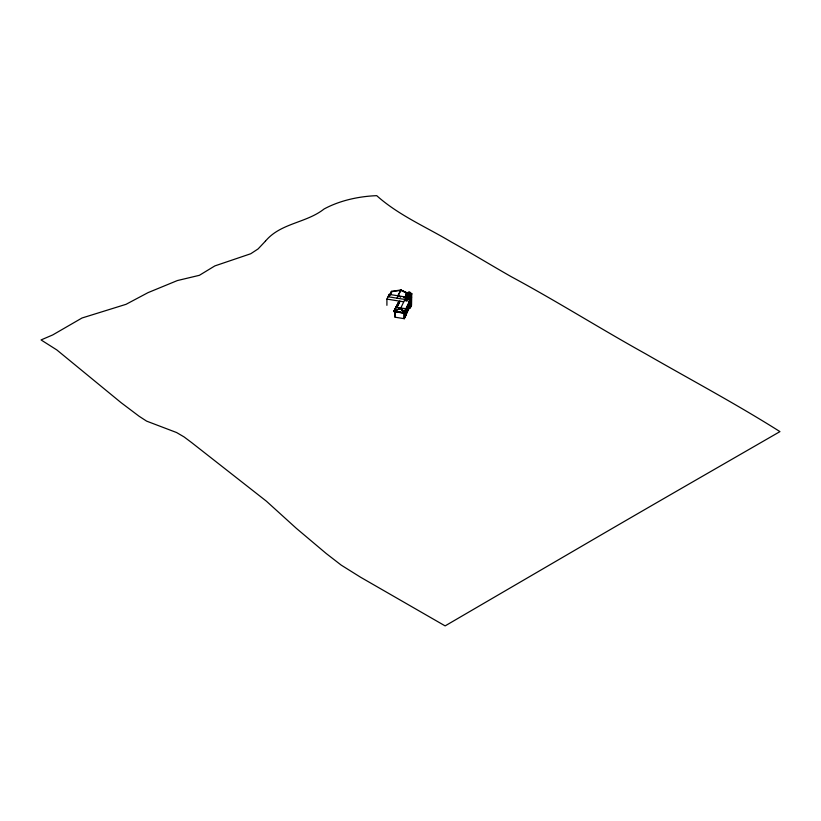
<?xml version="1.0" encoding="UTF-8"?>
<svg xmlns="http://www.w3.org/2000/svg" width="821" height="821" viewBox="0 0 821 821"><rect width="100%" height="100%" fill="white"/><g stroke="black" fill="none" stroke-linecap="round" stroke-linejoin="round"><path stroke-width="1.23" d="M411.085 303.739L411.095 305.781M407.606 306.89L407.298 308.121L407.627 306.633M408.119 306.736L408.519 305.905M408.222 309.64L408.294 305.843L408.17 307.967M408.335 306.089L408.478 304.981L408.642 306.479M409.361 305.135C409.648 301.071 408.745 306.202 408.94 304.345M406.21 298.167L406.703 294.647L406.426 297.736M410.377 296.925L410.674 296.34L410.521 296.945M410.479 299.07L410.88 294.441M411.3 295.037L411.003 295.622L411.198 295.047M406.19 294.883L405.82 295.714L406.734 295.827M409.032 305.607L409.043 304.191M408.961 304.519L409.227 304.068M408.776 306.541L407.986 307.485L410.336 307.813L410.716 295.632M410.592 295.211L409.751 296.319A1.683 1.324 25.8 0 0 408.14 294.79A1.683 1.324 25.8 0 0 406.528 295.806L406.313 295.714M406.682 296.73L406.179 298.464M407.401 308.983L407.298 307.434L407.195 311.744M408.991 296.925C409.576 295.868 410.757 299.881 408.94 299.008L409.505 296.904M408.355 307.321L408.55 305.843M406.159 294.082L406.015 295.283L406.723 295.396A1.529 1.201 25.8 0 1 409.587 295.899L409.669 296.248M406.58 292.892L406.231 295.314M406.888 309.281L406.816 308.327M408.786 293.579L408.858 292.666M410.531 293.518L409.002 293.415M406.898 293.128L407.801 293.076A1.683 1.324 25.8 0 1 409.433 292.112A1.683 1.324 25.8 0 1 411.044 293.651L411.742 293.795L411.393 294.329L411.567 293.826M406.241 294.113L406.354 293.354M406.611 295.755L408.786 293.446L409.946 295.919M407.627 307.557L407.616 307.064M409.34 304.211L409.33 303.534L409.34 304.088M407.688 307.249L407.873 308.316M406.436 293.785L406.58 293.189M410.736 294.482L411.403 293.559L411.393 294.185M406.908 308.563L407.175 311.847L407.709 308.686M408.509 309.024L407.986 310.153C409.156 301.923 401.869 321.391 406.046 312.257L405.995 309.948M398.195 304.694L399.806 301.328M386.907 305.33L386.907 299.09L389.185 294.38L406.015 297.089L400.597 308.47L405.02 313.232M389.277 295.909L391.494 291.332L400.946 289.977L408.294 293.395M389.883 294.893L391.494 291.332M390.242 294.934L391.945 291.393M397.754 295.765L400.946 289.977M397.036 298.187L400.946 290.111L407.688 293.251M405.174 313.386L393.793 311.559L398.585 301.943M398.585 302.107L393.936 311.262L400.597 308.316L407.421 308.727M396.759 307.618L399.868 301.184M396.738 307.988L399.909 301.41M406.682 292.871L407.965 292.84L407.237 293.23M406.036 300.784L406.036 295.714L406.959 294.031M407.616 293.528L407.986 293.005A1.529 1.201 25.8 0 1 410.787 293.415M406.734 295.683L406.723 295.396A1.529 1.201 25.8 0 1 409.566 295.929A1.601 1.262 25.8 0 0 406.682 295.478M406.949 295.714L406.169 297.643M406.067 298.454C406.816 293.005 408.889 299.562 406.682 298.649L406.764 294.698M406.354 298.187L406.929 297.007M406.498 298.823C410.438 300.322 411.208 297.992 406.498 298.095M407.883 296.155L407.647 296.699L408.088 296.248M408.766 296.792L408.725 298.977L408.489 296.35M410.962 293.661L411.526 293.877M410.295 296.443L410.582 296.012M411.218 297.099L410.521 298.865M404.014 318.569L404.014 312.698L409.884 300.548M410.479 299.162L411.537 297.181L407.339 296.525L406.21 298.844L410.233 299.491L411.393 296.432M404.291 312.452L410.028 300.568M411.537 297.243L410.623 299.121L410.449 296.432M404.343 312.934L394.973 311.426L394.973 317.183L404.343 318.692L404.343 312.893L406.436 308.552M410.931 299.018L410.962 300.312L410.982 298.988M405.133 311.97L405.287 311.354L405.194 313.53M405.133 312.432L405.441 311.559M404.804 313.345L410.336 302.056L404.876 299.491M404.804 313.838L410.336 302.22L409.433 301.789M404.743 314.741L406.046 311.908M406.354 311.487L409.34 304.694L408.95 308.101M406.374 311.754L409.34 304.817M410.839 302.528L411.075 301.748L410.982 303.442M404.804 315.49L406.015 312.719L405.851 315.048M406.374 312.216L406.867 310.943M407.195 310.523L407.688 309.25M408.006 308.829L408.509 307.557M408.817 307.146L409.32 305.874M410.839 302.98L411.054 302.323M404.804 315.726L405.995 313.037M406.374 312.493L406.867 311.221M407.195 310.8L407.688 309.527M408.006 309.107L408.509 307.834M408.817 307.423L409.32 306.151M410.839 303.257L411.054 302.569M404.804 316.218L405.995 313.53M406.374 312.975L406.867 311.672M407.195 311.282L407.688 309.979M408.006 309.589L408.509 308.286M408.817 307.916L409.32 306.613M410.818 303.821L411.054 303.062M404.804 316.465L405.995 314.022M407.688 310.471L407.698 308.768M411.075 303.318L410.839 303.821L410.911 302.138M404.527 317.501L405.995 314.258M406.354 313.54L406.888 310.379M409.32 307.341L408.796 308.47L408.858 304.745M411.095 303.996L411.331 303.226M410.51 305.443L406.21 314.33L406.21 309.63M404.343 318.692L406.436 314.361L406.436 309.722M411.095 304.724L411.311 304.037M411.095 305.217L411.311 304.529M411.311 304.765L411.198 305.525L411.239 303.452M411.311 305.258L410.233 307.701L410.1 294.688M410.336 307.813L411.537 305.32L411.742 293.764M410.941 293.918L411.383 293.98M410.828 295.344L411.085 297.684M407.565 308.942L406.836 308.727L406.785 310.03M407.329 308.747L400.597 308.316L393.793 311.559M407.914 296.35L408.653 296.638M403.706 297.623L405.995 297.284M391.822 291.65L400.822 290.357L407.565 293.497M403.84 297.376L406.005 297.099M406.221 308.46L407.113 308.881M409.269 303.667L409.279 303.318M410.839 293.805L411.701 293.887M407.739 296.258L411.075 296.709L407.77 296.176M410.941 297.654L411.218 295.18M410.644 298.28L410.89 294.729M408.766 298.895L407.647 298.803L407.688 296.617M388.046 296.74L404.876 299.449M386.907 299.09L403.737 301.8M409.115 305.145L409.238 304.129M407.842 307.218L407.975 308.193M406.836 308.727L406.857 308.378M396.081 307.126L393.793 311.395L405.174 313.222L400.597 308.316L396.081 307.126L400.597 308.316L405.02 313.879M406.487 310.584L406.734 312.698M404.014 312.698L395.147 311.272L395.147 317.142M407.986 293.005L408.786 293.446M410.531 296.319L409.669 296.34M398.175 295.704L400.72 296.884M398.175 295.827L400.412 296.874M406.847 292.923L407.042 293.487M411.352 305.381L411.352 293.908L410.233 296.227L406.21 295.581L406.21 301.194M409.34 305.32L409.248 307.485M409.186 305.689L409.115 307.793M408.53 306.992L408.437 309.168M408.109 307.598L408.068 309.928M407.483 309.199L407.401 311.333M407.298 307.998L407.298 308.963M406.539 298.013L406.518 298.916M406.58 309.63L406.59 310.677M406.662 310.892L406.508 313.16M406.077 309.609L406.015 314.771L404.784 317.265L404.784 315.223M405.666 311.549L405.677 312.524M405.748 313.222L405.677 315.397M405.584 311.477L405.502 312.883M405.595 313.591L405.523 315.767M405.358 311.467L405.369 313.17M405.43 313.95L405.369 316.044M405.266 314.217L405.194 316.393M405.112 314.597L405.04 316.773M404.825 313.109L404.835 314.751M404.948 314.946L404.804 317.275M389.185 294.38L389.185 296.124M265.409 241.189L258.071 248.948L250.733 253.751L214.845 265.912L199.39 275.312L177.377 280.556L148.037 292.635L126.034 304.324L82.018 317.994L52.677 334.958L41.05 339.935L56.823 349.931L121.077 402.659L139.139 416.278L146.62 421.132L176.556 432.523L184.037 436.895L191.529 442.509L266.363 501.159L296.299 528.303L326.235 553.528L341.197 565.115L360.552 577.214L445.126 625.889L581.442 546.396C647.471 507.809 713.685 469.838 779.95 431.61C736.191 403.973 690.492 379.651 645.624 353.83C600.582 328.852 556.854 301.235 511.411 276.78C491.194 265.296 471.387 253.125 451.057 241.846C426.058 226.894 398.565 215.235 376.716 195.665C359.116 196.332 339.997 200.386 324.09 208.986C306.182 223.148 280.546 222.943 265.409 241.189"/></g></svg>
